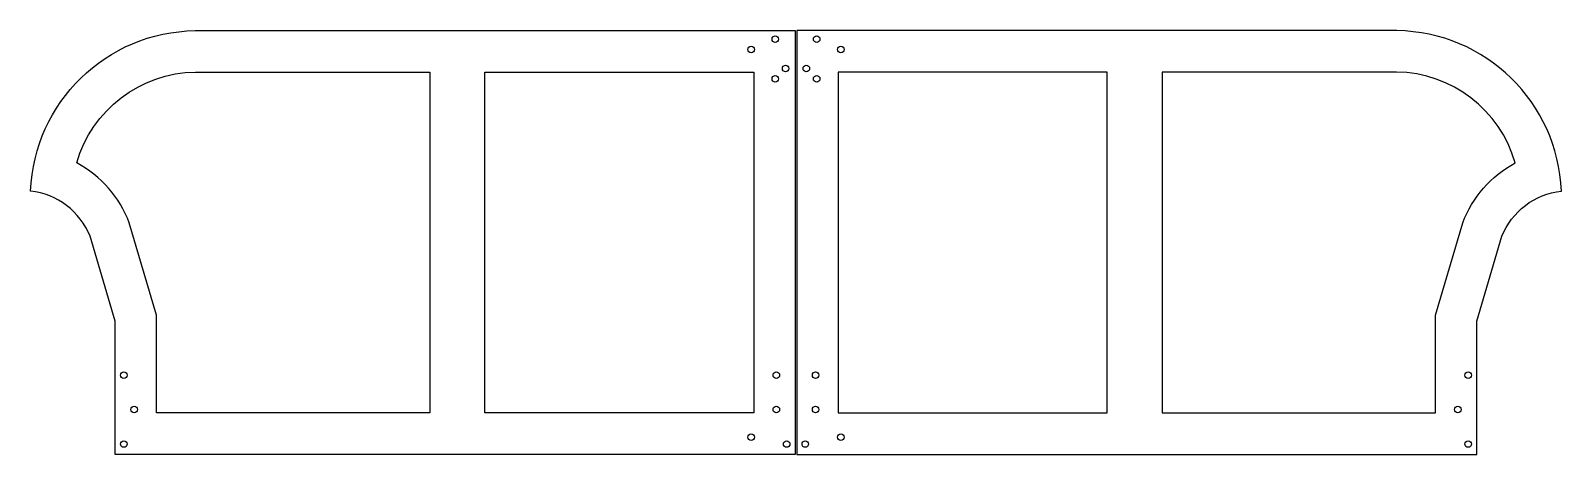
# Model space of a CAD drawing. Header units: inches. Extents: x 253 to 2473, y 129 to 744.
import ezdxf

# ---------------------------------------------------------------- set-up
doc = ezdxf.new("R2010")
doc.units = ezdxf.units.IN
doc.header["$MEASUREMENT"] = 0
doc.layers.add('контур', color=30, linetype='Continuous')
doc.layers.add('отверстия диам 9(5 глуб 9 мм', color=50, linetype='Continuous')

msp = doc.modelspace()

# ---------------------------------------------------------------- linework, layer by layer
at = {"layer": 'контур', "color": 4}
for points in [[(375.9, 129.4), (375.9, 322.7), (339.4, 445.6, 0.277283), (253.2, 511.3, -0.398559), (491.8, 743.9), (1361.9, 743.9), (1361.9, 129.4)], [(2349.9, 129.4), (2349.9, 322.7), (2386.4, 445.6, -0.277283), (2472.6, 511.3, 0.398559), (2234.1, 743.9), (1363.9, 743.9), (1363.9, 129.4)], [(435.9, 189.4), (435.9, 331.5), (396.3, 465, 0.180744), (320.1, 552.1, -0.329795), (492.3, 683.9), (831.9, 683.9), (831.9, 189.4)], [(2289.9, 189.4), (2289.9, 331.5), (2329.6, 465, -0.180744), (2405.7, 552.1, 0.329795), (2233.6, 683.9), (1893.9, 683.9), (1893.9, 189.4)]]:
    msp.add_lwpolyline(points, format="xyb", close=True, dxfattribs=at)
for points in [[(911.9, 683.9), (1301.9, 683.9), (1301.9, 189.4), (911.9, 189.4)], [(1813.9, 683.9), (1423.9, 683.9), (1423.9, 189.4), (1813.9, 189.4)]]:
    msp.add_lwpolyline(points, close=True, dxfattribs=at)
at = {"layer": 'отверстия диам 9(5 глуб 9 мм', "color": 7, "ltscale": 0.1}
for centre in [(1332.9, 731.4), (1392.9, 731.4), (1297.9, 716.4), (1427.9, 716.4), (1347.9, 688.9), (1377.9, 688.9), (1332.9, 673.9), (1392.9, 673.9), (388.4, 244.4), (1334.4, 244.4), (1391.4, 244.4), (2337.4, 244.4), (403.4, 194.4), (1334.4, 194.4), (1391.4, 194.4), (2322.4, 194.4), (1297.9, 154.4), (1427.9, 154.4), (388.4, 144.4), (1349.4, 144.4), (1376.4, 144.4), (2337.4, 144.4)]:
    msp.add_circle(centre, 4.75, dxfattribs=at)

doc.saveas('drawing.dxf')
